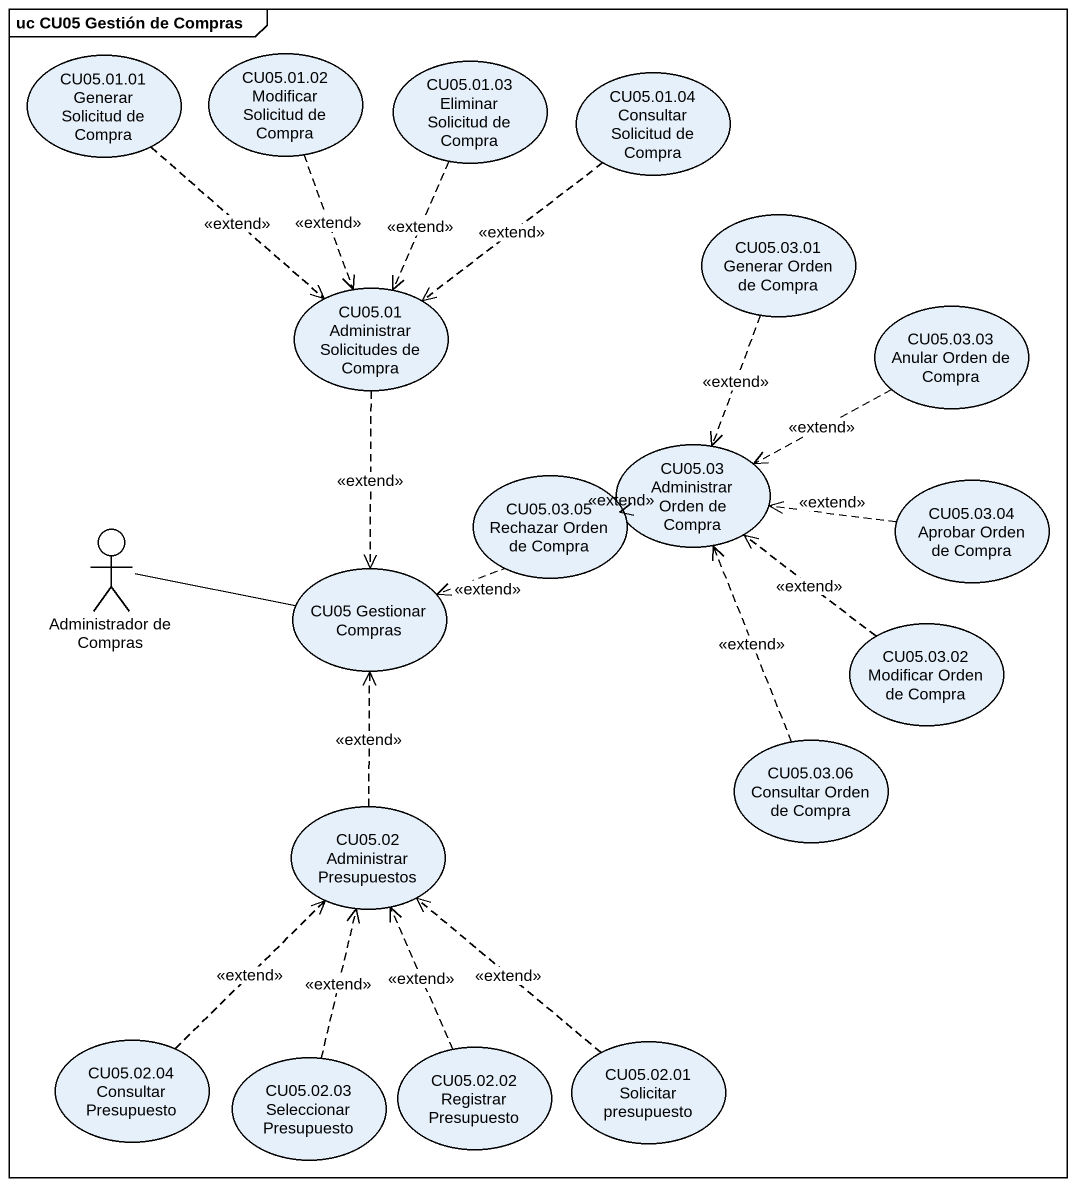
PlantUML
@startuml
mainframe uc CU05 Gestión de Compras
usecase "CU05.01.02 Modificar Solicitud de Compra" as CU05_01_02_Modificar
usecase "CU05.01.01 Generar Solicitud de Compra" as CU05_01_01_Generar
usecase "CU05.01.03 Eliminar Solicitud de Compra" as CU05_01_03_Eliminar
usecase "CU05.01.04 Consultar Solicitud de Compra" as CU05_01_04_Consultar
usecase "CU05.03.01 Generar Orden de Compra" as CU05_03_01_Generar_Orden_de
usecase "CU05.01 Administrar Solicitudes de Compra" as CU05_01_Administrar
usecase "CU05.03.03 Anular Orden de Compra" as CU05_03_03_Anular_Orden_de
usecase "CU05.03 Administrar Orden de Compra" as CU05_03_Administrar_Orden
usecase "CU05.03.05 Rechazar Orden de Compra" as CU05_03_05_Rechazar_Orden
usecase "CU05.03.04 Aprobar Orden de Compra" as CU05_03_04_Aprobar_Orden_de
actor "Administrador de Compras" as Administrador_de_Compras
usecase "CU05 Gestionar Compras" as CU05_Gestionar_Compras
usecase "CU05.03.02 Modificar Orden de Compra" as CU05_03_02_Modificar_Orden
usecase "CU05.03.06 Consultar Orden de Compra" as CU05_03_06_Consultar_Orden
usecase "CU05.02 Administrar Presupuestos" as CU05_02_Administrar
usecase "CU05.02.04 Consultar Presupuesto" as CU05_02_04_Consultar
usecase "CU05.02.02 Registrar Presupuesto" as CU05_02_02_Registrar
usecase "CU05.02.01 Solicitar presupuesto" as CU05_02_01_Solicitar
usecase "CU05.02.03 Seleccionar Presupuesto" as CU05_02_03_Seleccionar
CU05_01_02_Modificar ..> CU05_01_Administrar : <<extend>>
CU05_01_01_Generar ..> CU05_01_Administrar : <<extend>>
CU05_01_03_Eliminar ..> CU05_01_Administrar : <<extend>>
CU05_01_04_Consultar ..> CU05_01_Administrar : <<extend>>
CU05_03_01_Generar_Orden_de ..> CU05_03_Administrar_Orden : <<extend>>
CU05_01_Administrar ..> CU05_Gestionar_Compras : <<extend>>
CU05_03_03_Anular_Orden_de .left.> CU05_03_Administrar_Orden : <<extend>>
CU05_03_Administrar_Orden .left.> CU05_Gestionar_Compras : <<extend>>
CU05_03_05_Rechazar_Orden .right.> CU05_03_Administrar_Orden : <<extend>>
CU05_03_04_Aprobar_Orden_de .left.> CU05_03_Administrar_Orden : <<extend>>
CU05_Gestionar_Compras -left- Administrador_de_Compras
CU05_03_02_Modificar_Orden .up.> CU05_03_Administrar_Orden : <<extend>>
CU05_03_06_Consultar_Orden .up.> CU05_03_Administrar_Orden : <<extend>>
CU05_02_Administrar .up.> CU05_Gestionar_Compras : <<extend>>
CU05_02_04_Consultar .up.> CU05_02_Administrar : <<extend>>
CU05_02_02_Registrar .up.> CU05_02_Administrar : <<extend>>
CU05_02_01_Solicitar .up.> CU05_02_Administrar : <<extend>>
CU05_02_03_Seleccionar .up.> CU05_02_Administrar : <<extend>>
@enduml
